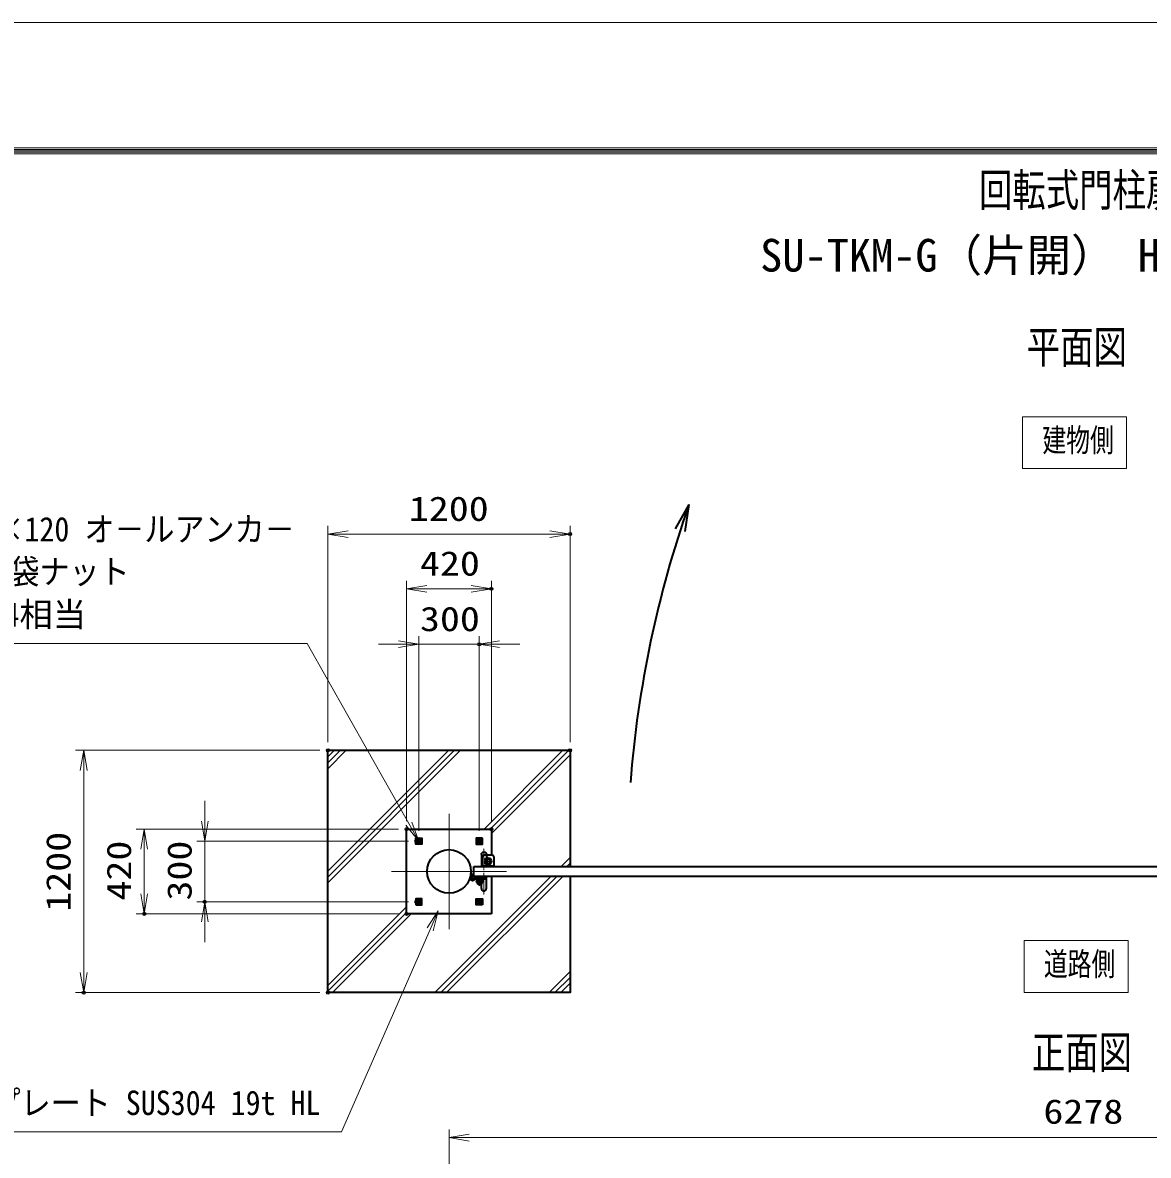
# Model space of a CAD drawing. Units: millimetres at full size. Extents: x -11880 to 11880, y -8400 to 8400.
# Drawn here: x -2761 to 2816, y 2791 to 8400 of the extents above; entities that cross this region are included whole.
import ezdxf
from ezdxf.enums import TextEntityAlignment as Align

# ---------------------------------------------------------------- set-up
doc = ezdxf.new("R2010")
doc.units = ezdxf.units.MM
doc.header["$LTSCALE"] = 30
doc.header["$PDMODE"] = 32
doc.header["$PDSIZE"] = 15
for name, pattern in [('DASHED', [7.5, 6, -1.5]), ('USER1', [18, 12, -1.5, 3, -1.5]), ('USER2', [9, 6, -0.75, 1.5, -0.75])]:
    doc.linetypes.add(name, pattern=pattern)
for name, color, linetype, lineweight in [('0-1_D-TTL', 7, 'Continuous', 18), ('0-2_外形線', 7, 'Continuous', 35), ('0-3_軸線', 200, 'USER1', 15), ('0-4_細線', 2, 'Continuous', 35), ('0-5_寸法線', 4, 'Continuous', 18), ('0-6_0', 7, 'Continuous', 18), ('0-8_隠れ線', 140, 'DASHED', 18), ('0-C_AM_0N', 7, 'Continuous', 50), ('0-D_AM_7N', 6, 'USER2', 18), ('0-E_ハッチング', 253, 'Continuous', 13), ('0-F_AM_4N', 4, 'Continuous', 25)]:
    doc.layers.add(name, color=color, linetype=linetype, lineweight=lineweight)
for name, color, linetype in [('0-7_Defpoints', 7, 'Continuous'), ('0-A_文字3', 254, 'Continuous'), ('1-3_文字', 254, 'Continuous')]:
    doc.layers.add(name, color=color, linetype=linetype)
doc.styles.add('ＭＳ ゴシック', font='')
doc.styles.get('ＭＳ ゴシック').set_extended_font_data('MS Gothic')

# ---------------------------------------------------------------- blocks, each defined once
blk = doc.blocks.new('A$C4093506B')
at = {"layer": '0-2_外形線'}
for p, q in [((-373.3, 0), (376.7, 0)), ((-373.3, -1755), (-373.3, 0)), ((376.7, -1755), (376.7, 0))]:
    blk.add_line(p, q, dxfattribs=at)
blk.add_arc((1.7, -1755), 375, 180, 0, dxfattribs=at)
at = {"layer": '0-3_軸線', "linetype": 'USER2'}
blk.add_line((1.7, 532.5), (1.7, -2662.5), dxfattribs=at)
blk = doc.blocks.new('A$C031A601E')
at = {"layer": '0-2_外形線'}
for p, q in [((-914.7, 739.2), (-914.7, -610.8)), ((-614.7, -910.8), (585.3, -910.8))]:
    blk.add_line(p, q, dxfattribs=at)
blk.add_lwpolyline([(885.3, -610.8), (885.3, 739.2), (-914.7, 739.2)], dxfattribs=at)
for centre, start, end in [((-614.7, -610.8), 180, 270), ((585.3, -610.8), 270, 0)]:
    blk.add_arc(centre, 300, start, end, dxfattribs=at)
at = {"layer": '0-3_軸線'}
for q in [(-14.7, 645.4), (-670.9, -10.8), (641.6, -10.8), (-14.7, -667.1)]:
    blk.add_line((-14.7, -10.8), q, dxfattribs=at)
at = {"layer": '0-4_細線'}
blk.add_circle((-14.7, -10.8), 525, dxfattribs=at)
at = {"layer": '0-8_隠れ線', "linetype": 'Continuous'}
blk.add_line((-914.7, 589.2), (885.3, 589.2), dxfattribs=at)
at = {"layer": '0-8_隠れ線'}
for radius in [420, 315, 285]:
    blk.add_circle((-14.7, -10.8), radius, dxfattribs=at)
blk = doc.blocks.new('_Open')
at = {"layer": '0-6_0', "color": 4}
blk.add_line((-30, 5), (0, 0), dxfattribs=at)
blk.add_lwpolyline([(-30, -5), (0, 0), (-30, 0)], dxfattribs=at)
blk = doc.blocks.new('davdavdavav')
at = {"layer": '0-3_軸線'}
for p, q in [((0, 0), (-269.5, 0)), ((0, 0), (0, 269.5)), ((0, 0), (0, -269.5)), ((0, 0), (269.5, 0)), ((1050.1, -330), (1050.1, 266.4)), ((1050.1, -330), (453.7, -330)), ((1050.1, -330), (1050.1, -926.4)), ((1050.1, -330), (1646.5, -330))]:
    blk.add_line(p, q, dxfattribs=at)
at = {"layer": '0-4_細線'}
for p, q in [((-486.2, 0), (-270, 0)), ((-451.9, 90), (-270, 90)), ((-270, 90), (-270, 900)), ((-90, 900), (-270, 900)), ((-180, 0), (-180, 900)), ((-90, 900), (-90, 155.9)), ((1800.1, 180), (0, 180)), ((155.9, 90), (1800.1, 90)), ((300.1, 450), (300.1, 330)), ((300.1, 330), (1800.1, 330)), ((630.1, -330), (630.1, 0)), ((630.1, 0), (1470.1, 0)), ((675.1, 330), (675.1, 180)), ((675.1, 180), (1425.1, 180)), ((870.1, 0), (870.1, 180)), ((1230.1, 0), (1230.1, 180)), ((1425.1, 180), (1425.1, 330)), ((1470.1, 0), (1470.1, -330)), ((1800.1, 330), (1800.1, 450)), ((1800.1, 180), (1950, 143)), ((1926.7, 56.1), (1800.1, 90)), ((1950, 143), (1926.7, 56.1)), ((848.9, -150), (1251.3, -150))]:
    blk.add_line(p, q, dxfattribs=at)
blk.add_circle((0, 0), 180, dxfattribs=at)
blk.add_circle((0, 0), 180, dxfattribs=at)
for centre, radius, start, end in [((-270, 90), 90, 270, 0), ((1050.1, -330), 420, 180, 0), ((1050.1, -330), 270, 138.18969, 41.81031)]:
    blk.add_arc(centre, radius, start, end, dxfattribs=at)
blk = doc.blocks.new('U319')
at = {"layer": '0-C_AM_0N'}
blk.add_lwpolyline([(16802457.8, 81986480.9), (16802727.8, 81986325), (16802997.8, 81986480.9), (16802997.8, 81986792.6), (16802727.8, 81986948.5), (16802457.8, 81986792.6)], close=True, dxfattribs=at)
for radius in [270, 151.6]:
    blk.add_circle((16802727.8, 81986636.8), radius, dxfattribs=at)
at = {"layer": '0-D_AM_7N'}
for p, q in [((16802727.8, 81986979.7), (16802727.8, 81986293.8)), ((16802384.8, 81986636.8), (16803070.7, 81986636.8))]:
    blk.add_line(p, q, dxfattribs=at)
at = {"layer": '0-F_AM_4N'}
blk.add_arc((16802727.8, 81986636.8), 180, 260, 170, dxfattribs=at)
blk = doc.blocks.new('U320')
at = {"layer": '0-C_AM_0N'}
blk.add_lwpolyline([(16793997.8, 81986480.9), (16793727.8, 81986325), (16793457.8, 81986480.9), (16793457.8, 81986792.6), (16793727.8, 81986948.5), (16793997.8, 81986792.6)], close=True, dxfattribs=at)
for radius in [270, 151.6]:
    blk.add_circle((16793727.8, 81986636.8), radius, dxfattribs=at)
at = {"layer": '0-D_AM_7N'}
for p, q in [((16793727.8, 81986979.7), (16793727.8, 81986293.8)), ((16794070.7, 81986636.8), (16793384.8, 81986636.8))]:
    blk.add_line(p, q, dxfattribs=at)
at = {"layer": '0-F_AM_4N'}
blk.add_arc((16793727.8, 81986636.8), 180, 10, 280, dxfattribs=at)
blk = doc.blocks.new('U321')
at = {"layer": '0-C_AM_0N'}
blk.add_lwpolyline([(16802457.8, 81977792.6), (16802727.8, 81977948.5), (16802997.8, 81977792.6), (16802997.8, 81977480.9), (16802727.8, 81977325), (16802457.8, 81977480.9)], close=True, dxfattribs=at)
for radius in [270, 151.6]:
    blk.add_circle((16802727.8, 81977636.8), radius, dxfattribs=at)
at = {"layer": '0-D_AM_7N'}
for p, q in [((16802384.8, 81977636.8), (16803070.7, 81977636.8)), ((16802727.8, 81977293.8), (16802727.8, 81977979.7))]:
    blk.add_line(p, q, dxfattribs=at)
at = {"layer": '0-F_AM_4N'}
blk.add_arc((16802727.8, 81977636.8), 180, 190, 100, dxfattribs=at)
blk = doc.blocks.new('U322')
at = {"layer": '0-C_AM_0N'}
blk.add_lwpolyline([(16793997.8, 81977792.6), (16793727.8, 81977948.5), (16793457.8, 81977792.6), (16793457.8, 81977480.9), (16793727.8, 81977325), (16793997.8, 81977480.9)], close=True, dxfattribs=at)
for radius in [270, 151.6]:
    blk.add_circle((16793727.8, 81977636.8), radius, dxfattribs=at)
at = {"layer": '0-D_AM_7N'}
for p, q in [((16794070.7, 81977636.8), (16793384.8, 81977636.8)), ((16793727.8, 81977293.8), (16793727.8, 81977979.7))]:
    blk.add_line(p, q, dxfattribs=at)
at = {"layer": '0-F_AM_4N'}
blk.add_arc((16793727.8, 81977636.8), 180, 80, 350, dxfattribs=at)
blk = doc.blocks.new('S313')
at = {"layer": '0-5_寸法線'}
for points in [[(16717562.3, 81943467.4), (16782271.1, 81943467.4), (16795430.4, 81973548.6), (16796632.7, 81976297.1)], [(16795888.4, 81973348.2), (16796632.7, 81976297.1), (16794972.3, 81973749)]]:
    blk.add_lwpolyline(points, dxfattribs=at)
at = {"layer": '0-5_寸法線', "color": 254, "style": 'ＭＳ ゴシック', "width": 0.9}
blk.add_text('ベースプレート SUS304 19t HL', height=3637, dxfattribs=at).set_placement((16716698.3, 81944867.9), align=Align.BOTTOM_LEFT)
blk = doc.blocks.new('S314')
at = {"layer": '0-5_寸法線'}
for points in [[(16719967.3, 82016027.7), (16777130.5, 82016027.7), (16792252.6, 81989249), (16793727.8, 81986636.8)], [(16791817.2, 81989003.2), (16793727.8, 81986636.8), (16792688, 81989494.9)]]:
    blk.add_lwpolyline(points, dxfattribs=at)
at = {"layer": '0-5_寸法線', "color": 254, "style": 'ＭＳ ゴシック', "width": 0.9}
for s, p in [('4-M12×120 オ－ルアンカ－', (16719535.3, 82030089.8)), ('4-M12 袋ナット', (16719535.3, 82023789.8))]:
    blk.add_text(s, height=3637, dxfattribs=at).set_placement(p, align=Align.BOTTOM_LEFT)
at = {"layer": '0-5_寸法線', "color": 254, "style": 'ＭＳ ゴシック'}
blk.add_text('SUS304相当', height=3637, dxfattribs=at).set_placement((16719535.3, 82017428.2), align=Align.BOTTOM_LEFT)

msp = doc.modelspace()

# ---------------------------------------------------------------- linework, layer by layer
at = {"layer": '0-1_D-TTL'}
for points in [[(-11880, -8400), (11880, -8400), (11880, 8400), (-11880, 8400)], [(-11116.29, 7779.43), (11116.29, 7779.43), (11116.29, -7777.71), (-11116.29, -7777.71)], [(-11109.21, 7772.36), (11109.21, 7772.36), (11109.21, -7770.64), (-11109.21, -7770.64)], [(-11102.14, 7765.29), (11102.14, 7765.29), (11102.14, -7763.57), (-11102.14, -7763.57)], [(-11095.07, 7758.21), (11095.07, 7758.21), (11095.07, -7756.5), (-11095.07, -7756.5)], [(-11088, 7751.14), (11088, 7751.14), (11088, -7749.43), (-11088, -7749.43)]]:
    msp.add_lwpolyline(points, close=True, dxfattribs=at)
at = {"layer": '0-2_外形線'}
for p, q in [((-858.99, 4406.54), (-438.99, 4406.54)), ((-858.99, 3986.54), (-858.99, 4406.54)), ((-438.99, 4406.54), (-438.99, 4276.54)), ((-438.99, 4171.54), (-438.99, 3986.54)), ((-438.99, 3986.54), (-858.99, 3986.54))]:
    msp.add_line(p, q, dxfattribs=at)
for points in [[(-1248.99, 4796.54), (-48.99, 4796.54), (-48.99, 4221.54)], [(-48.99, 4171.54), (-48.99, 3596.54), (-1248.99, 3596.54), (-1248.99, 4796.54)]]:
    msp.add_lwpolyline(points, dxfattribs=at)
for points in [[(-813.99, 4361.54), (-783.99, 4361.54), (-783.99, 4331.54), (-813.99, 4331.54)], [(-483.99, 4361.54), (-513.99, 4361.54), (-513.99, 4331.54), (-483.99, 4331.54)], [(-525.99, 4221.54), (5474.01, 4221.54), (5474.01, 4171.54), (-525.99, 4171.54)], [(-813.99, 4031.54), (-783.99, 4031.54), (-783.99, 4061.54), (-813.99, 4061.54)], [(-483.99, 4031.54), (-513.99, 4031.54), (-513.99, 4061.54), (-483.99, 4061.54)]]:
    msp.add_lwpolyline(points, close=True, dxfattribs=at)
for centre, radius in [((-648.99, 4196.54), 108.15), ((-455.99, 4246.54), 12.5)]:
    msp.add_circle(centre, radius, dxfattribs=at)
at = {"layer": '0-3_軸線'}
for p, q in [((-648.99, 4196.54), (-648.99, 4481.95)), ((-455.99, 4246.54), (-469.74, 4246.54)), ((-455.99, 4246.54), (-455.99, 4260.29)), ((-455.99, 4246.54), (-442.24, 4246.54)), ((-455.99, 4246.54), (-455.99, 4232.79)), ((-648.99, 4196.54), (-934.4, 4196.54)), ((-648.99, 4196.54), (-363.59, 4196.54)), ((-648.99, 4196.54), (-648.99, 3911.14))]:
    msp.add_line(p, q, dxfattribs=at)
at = {"layer": '0-4_細線'}
for q in [(471.76, 5893.24), (518.42, 5879.74)]:
    msp.add_line((539.46, 6014.42), q, dxfattribs=at)
msp.add_arc((5688.05, 4211.01), 5455.3, 160.69606, 175.52715, dxfattribs=at)
at = {"layer": '0-5_寸法線'}
for p, q in [((-1248.99, 4836.54), (-1248.99, 5907.47)), ((-48.99, 4836.54), (-48.99, 5907.47)), ((-1248.99, 5867.47), (-48.99, 5867.47)), ((-858.99, 4446.54), (-858.99, 5636.54)), ((-438.99, 4446.54), (-438.99, 5636.54)), ((-858.99, 5596.54), (-438.99, 5596.54)), ((-798.99, 4397.97), (-798.99, 5361.63)), ((-498.99, 4397.97), (-498.99, 5361.63)), ((-898.99, 5321.63), (-998.99, 5321.63)), ((-798.99, 5321.63), (-498.99, 5321.63)), ((-398.99, 5321.63), (-298.99, 5321.63)), ((-1288.99, 4796.54), (-2499.05, 4796.54)), ((-2459.05, 4796.54), (-2459.05, 3596.54)), ((-1859.05, 4446.54), (-1859.05, 4546.54)), ((-898.99, 4406.54), (-2199.05, 4406.54)), ((-2159.05, 4406.54), (-2159.05, 3986.54)), ((-850.42, 4346.54), (-1899.05, 4346.54)), ((-1859.05, 4346.54), (-1859.05, 4046.54)), ((-850.42, 4046.54), (-1899.05, 4046.54)), ((-898.99, 3986.54), (-2199.05, 3986.54)), ((-1859.05, 3946.54), (-1859.05, 3846.54)), ((-1288.99, 3596.54), (-2499.05, 3596.54)), ((-648.99, 948.54), (-648.99, 2918.42)), ((-648.99, 2878.42), (5629.01, 2878.42))]:
    msp.add_line(p, q, dxfattribs=at)
for points in [[(2192.69, 6191.65), (2707.96, 6191.65), (2707.96, 6448.73), (2192.69, 6448.73)], [(2200.24, 3597.38), (2715.51, 3597.38), (2715.51, 3854.46), (2200.24, 3854.46)]]:
    msp.add_lwpolyline(points, close=True, dxfattribs=at)
at = {"layer": '0-7_Defpoints'}
for p in [(-48.99, 5867.47), (-438.99, 5596.54), (-498.99, 5321.63), (-1248.99, 4796.54), (-1248.99, 4796.54), (-48.99, 4796.54), (-858.99, 4406.54), (-858.99, 4406.54), (-438.99, 4406.54), (-810.42, 4346.54), (-798.99, 4357.97), (-498.99, 4357.97), (-1859.05, 4046.54), (-810.42, 4046.54), (-2159.05, 3986.54), (-858.99, 3986.54), (-2459.05, 3596.54), (-1248.99, 3596.54)]:
    msp.add_point(p, dxfattribs=at)
at = {"layer": '0-8_隠れ線'}
for centre in [(-798.99, 4346.54), (-498.99, 4346.54), (-798.99, 4046.54), (-498.99, 4046.54)]:
    msp.add_circle(centre, 10, dxfattribs=at)
at = {"layer": '0-E_ハッチング'}
for p, q in [((-1248.99, 4763.52), (-1215.97, 4796.54)), ((-1248.99, 4197.84), (-650.29, 4796.54)), ((-1248.99, 4734.52), (-1186.97, 4796.54)), ((-1248.99, 4168.84), (-621.29, 4796.54)), ((-1248.99, 4705.52), (-1157.97, 4796.54)), ((-1248.99, 4139.84), (-592.29, 4796.54)), ((-474.6, 4406.54), (-84.6, 4796.54)), ((-445.6, 4406.54), (-55.6, 4796.54)), ((-438.99, 4384.15), (-48.99, 4774.15)), ((-93.92, 4221.54), (-48.99, 4266.46)), ((-64.92, 4221.54), (-48.99, 4237.46)), ((-718.92, 3596.54), (-143.92, 4171.54)), ((-689.92, 3596.54), (-114.92, 4171.54)), ((-660.92, 3596.54), (-85.92, 4171.54)), ((-1248.99, 3632.15), (-858.99, 4022.15)), ((-1248.99, 3603.15), (-858.99, 3993.15)), ((-1226.6, 3596.54), (-836.6, 3986.54)), ((-153.23, 3596.54), (-48.99, 3700.78)), ((-124.23, 3596.54), (-48.99, 3671.78)), ((-95.23, 3596.54), (-48.99, 3642.78))]:
    msp.add_line(p, q, dxfattribs=at)

# ---------------------------------------------------------------- block references
at = {"layer": '0-2_外形線', "yscale": 0.03333333, "rotation": 180}
for name, p, xscale in [('A$C4093506B', (-476.05, 4221.54), -0.03333333), ('A$C031A601E', (-456.48, 4246.18), 0.03333333)]:
    msp.add_blockref(name, p, dxfattribs=dict(at, xscale=xscale))
at = {"layer": '0-2_外形線', "xscale": 0.03333333, "yscale": 0.03333333}
for name, p in [('davdavdavav', (-532.31, 4156.54)), ('A$C4093506B', (-476.05, 4171.54))]:
    msp.add_blockref(name, p, dxfattribs=at)
at = {"layer": '0-5_寸法線'}
for name, p, xscale, yscale in [('S314', (-560589.92, -2728541.35), 0.03333333, 0.03333333), ('_Open', (-48.99, 5867.47), 3.333333, 3.333333), ('_Open', (-438.99, 5596.54), 3.333333, 3.333333), ('_Open', (-798.99, 5321.63), 3.333333, 3.333333), ('S313', (-560589.92, -2728541.35), 0.03333333, 0.03333333)]:
    msp.add_blockref(name, p, dxfattribs=dict(at, xscale=xscale, yscale=yscale))
at = {"layer": '0-5_寸法線', "xscale": 3.333333, "yscale": 3.333333}
for p, rotation in [((-1248.99, 5867.47), 180), ((-858.99, 5596.54), 180), ((-498.99, 5321.63), 180), ((-2459.05, 4796.54), 90), ((-1859.05, 4346.54), 270), ((-2159.05, 4406.54), 90), ((-2159.05, 3986.54), 270), ((-1859.05, 4046.54), 90), ((-2459.05, 3596.54), 270), ((-648.99, 2878.42), 180)]:
    msp.add_blockref('_Open', p, dxfattribs=dict(at, rotation=rotation))
at = {"layer": '0-C_AM_0N', "xscale": 0.03333333, "yscale": 0.03333333}
for name in ['U320', 'U319', 'U322', 'U321']:
    msp.add_blockref(name, (-560589.92, -2728541.35), dxfattribs=at)

# ---------------------------------------------------------------- texts
at = {"layer": '0-2_外形線', "style": 'ＭＳ ゴシック', "width": 0.75}
for s, p in [('建物側', (2290.28, 6240.36)), ('道路側', (2297.83, 3646.1))]:
    msp.add_text(s, height=115.5, dxfattribs=at).set_placement(p, align=Align.BOTTOM_LEFT)
at = {"layer": '0-5_寸法線', "color": 254, "style": 'ＭＳ ゴシック', "width": 1.2}
for s, p in [('1200', (-848.19, 5896.16)), ('420', (-792.99, 5625.23)), ('300', (-792.99, 5350.31)), ('6278', (2295.61, 2911.11))]:
    msp.add_text(s, height=121.2, dxfattribs=at).set_placement(p, align=Align.BOTTOM_LEFT)
for s, p in [('1200', (-2487.73, 3997.34)), ('420', (-2187.73, 4052.54)), ('300', (-1887.73, 4052.54))]:
    msp.add_text(s, height=121.2, rotation=90, dxfattribs=at).set_placement(p, align=Align.BOTTOM_LEFT)
at = {"layer": '0-A_文字3', "style": 'ＭＳ ゴシック', "width": 0.75}
msp.add_text('回転式門柱扉', height=161.7, dxfattribs=at).set_placement((1976.44, 7441.94), align=Align.BOTTOM_LEFT)
at = {"layer": '0-A_文字3', "style": 'ＭＳ ゴシック'}
msp.add_text('SU-TKM-G（片開） H1200×W6000', height=161.6, dxfattribs=at).set_placement((892.02, 7118.97), align=Align.BOTTOM_LEFT)
at = {"layer": '1-3_文字', "style": 'ＭＳ ゴシック', "width": 0.75}
for s, p in [('平面図', (2213.05, 6664.55)), ('正面図', (2238.15, 3171.27))]:
    msp.add_text(s, height=161.7, dxfattribs=at).set_placement(p, align=Align.BOTTOM_LEFT)

doc.saveas('drawing.dxf')
